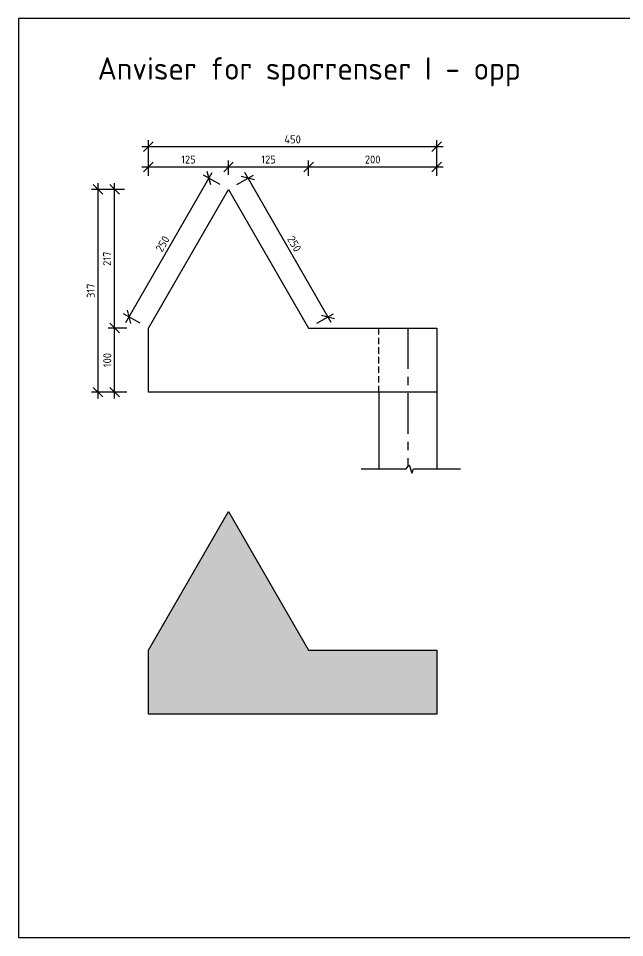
# Model space of a CAD drawing. Header units: metres. Extents: x 24 to 11324, y -6370 to 1435.
# Drawn here: x 24 to 970, y 0 to 1435 of the extents above; entities that cross this region are included whole.
import ezdxf

# ---------------------------------------------------------------- set-up
doc = ezdxf.new("R2010")
doc.units = ezdxf.units.M
doc.linetypes.add('CENTERX2', pattern=[101.6, 63.5, -12.7, 12.7, -12.7])
doc.linetypes.add('DASHED_2', pattern=[3, 2, -1])
doc.layers.get('0').update_dxf_attribs({"linetype": 'CONTINUOUS'})
doc.layers.get('DEFPOINTS').update_dxf_attribs({"linetype": 'CONTINUOUS'})
for name, color, linetype in [('DIM', 4, 'CONTINUOUS'), ('Maal', 2, 'CONTINUOUS'), ('Senterlinjer', 4, 'CENTERX2'), ('Skilt', 5, 'CONTINUOUS'), ('Stolpe', 2, 'CONTINUOUS'), ('T140', 6, 'CONTINUOUS')]:
    doc.layers.add(name, color=color, linetype=linetype)
doc.layers.add('P-MV', color=6, linetype='CONTINUOUS', plot=False)
doc.styles.add('iso3098', font='iso3098.shx')
doc.styles.add('ISO70', font='ISO3098.shx', dxfattribs={"height": 7})
doc.dimstyles.new('POINT_1-5MM', dxfattribs={"dimscale": 10, "dimtxt": 1.25, "dimasz": 1.5, "dimexe": 1, "dimexo": 1.5, "dimgap": 0.5, "dimtad": 1, "dimdec": 0, "dimzin": 0, "dimdsep": 46, "dimtxsty": 'iso3098', "dimblk1": 'OBLIQUE', "dimblk2": 'OBLIQUE', "dimsah": 1, "dimcen": 4, "dimdle": 1, "dimclrd": 256, "dimclre": 256, "dimadec": 0, "dimazin": 0, "dimtfac": 1, "dimtdec": 0, "dimtix": 1, "dimtmove": 2, "dimatfit": 3, "dimldrblk": 'OBLIQUE', "dimfxl": 1, "dimtolj": 1, "dimtzin": 0, "dimlwd": -1, "dimlwe": -1, "dimarcsym": 0})

# ---------------------------------------------------------------- blocks, each defined once
blk = doc.blocks.new('_Oblique')
at = {"color": 0, "linetype": 'ByBlock', "lineweight": -2}
blk.add_line((-0.5, -0.5), (0.5, 0.5), dxfattribs=at)
blk = doc.blocks.new('*D18')
at = {"layer": 'DEFPOINTS', "color": 0, "transparency": 16777216}
for p in [(174.5, 1168), (205.2, 1168), (208.8, 951.5)]:
    blk.add_point(p, dxfattribs=at)
at = {"layer": 'Maal', "transparency": 16777216}
for p, q in [((174.5, 941.5), (174.5, 1178)), ((190.2, 1168), (164.5, 1168)), ((193.8, 951.5), (164.5, 951.5))]:
    blk.add_line(p, q, dxfattribs=at)
at = {"layer": 'Maal', "transparency": 16777216, "xscale": 15, "yscale": 15, "zscale": 15}
for p, rotation in [((174.5, 1168), 90), ((174.5, 951.5), 270)]:
    blk.add_blockref('_Oblique', p, dxfattribs=dict(at, rotation=rotation))
at = {"layer": 'Maal', "color": 0, "transparency": 16777216, "insert": (163, 1059.8), "char_height": 12.5, "attachment_point": 5, "rotation": 90, "style": 'iso3098'}
blk.add_mtext('\\A1;217', dxfattribs=at)
blk = doc.blocks.new('*D19')
at = {"layer": 'DEFPOINTS', "color": 0, "transparency": 16777216}
for p in [(148.8, 1168), (205.2, 1168), (208.8, 851.5)]:
    blk.add_point(p, dxfattribs=at)
at = {"layer": 'Maal', "transparency": 16777216}
for p, q in [((148.8, 841.5), (148.8, 1178)), ((190.2, 1168), (138.8, 1168)), ((193.8, 851.5), (138.8, 851.5))]:
    blk.add_line(p, q, dxfattribs=at)
at = {"layer": 'Maal', "transparency": 16777216, "xscale": 15, "yscale": 15, "zscale": 15}
for p, rotation in [((148.8, 1168), 90), ((148.8, 851.5), 270)]:
    blk.add_blockref('_Oblique', p, dxfattribs=dict(at, rotation=rotation))
at = {"layer": 'Maal', "color": 0, "transparency": 16777216, "insert": (137.5, 1009.8), "char_height": 12.5, "attachment_point": 5, "rotation": 90, "style": 'iso3098'}
blk.add_mtext('\\A1;317', dxfattribs=at)
blk = doc.blocks.new('*D20')
at = {"layer": 'DEFPOINTS', "color": 0, "transparency": 16777216}
for p in [(321.9, 1185.5), (352.3, 1168), (227.3, 951.5)]:
    blk.add_point(p, dxfattribs=at)
at = {"layer": 'Maal', "transparency": 16777216}
for p, q in [((191.9, 960.4), (326.9, 1194.2)), ((339.3, 1175.5), (313.3, 1190.5)), ((214.3, 959), (188.3, 974))]:
    blk.add_line(p, q, dxfattribs=at)
at = {"layer": 'Maal', "transparency": 16777216, "xscale": 15, "yscale": 15, "zscale": 15}
for p, rotation in [((321.9, 1185.5), 60.00000000000001), ((196.9, 969), 240)]:
    blk.add_blockref('_Oblique', p, dxfattribs=dict(at, rotation=rotation))
at = {"layer": 'Maal', "color": 0, "transparency": 16777216, "insert": (249.5, 1083), "char_height": 12.5, "attachment_point": 5, "rotation": 60, "style": 'iso3098'}
blk.add_mtext('\\A1;250', dxfattribs=at)
blk = doc.blocks.new('*D21')
at = {"layer": 'DEFPOINTS', "color": 0, "transparency": 16777216}
for p in [(382.6, 1185.5), (352.3, 1168), (477.3, 951.5)]:
    blk.add_point(p, dxfattribs=at)
at = {"layer": 'Maal', "transparency": 16777216}
for p, q in [((512.6, 960.4), (377.6, 1194.2)), ((365.2, 1175.5), (391.2, 1190.5)), ((490.2, 959), (516.2, 974))]:
    blk.add_line(p, q, dxfattribs=at)
at = {"layer": 'Maal', "transparency": 16777216, "xscale": 15, "yscale": 15, "zscale": 15}
for p, rotation in [((382.6, 1185.5), 120), ((507.6, 969), 299.9999999999999)]:
    blk.add_blockref('_Oblique', p, dxfattribs=dict(at, rotation=rotation))
at = {"layer": 'Maal', "color": 0, "transparency": 16777216, "insert": (455, 1083), "char_height": 12.5, "attachment_point": 5, "rotation": 300, "style": 'iso3098'}
blk.add_mtext('\\A1;250', dxfattribs=at)
blk = doc.blocks.new('*D22')
at = {"layer": 'DEFPOINTS', "color": 0, "transparency": 16777216}
for p in [(174.5, 951.5), (208.8, 951.5), (208.8, 851.5)]:
    blk.add_point(p, dxfattribs=at)
at = {"layer": 'Maal', "transparency": 16777216}
for p, q in [((174.5, 841.5), (174.5, 961.5)), ((193.8, 951.5), (164.5, 951.5)), ((193.8, 851.5), (164.5, 851.5))]:
    blk.add_line(p, q, dxfattribs=at)
at = {"layer": 'Maal', "transparency": 16777216, "xscale": 15, "yscale": 15, "zscale": 15}
for p, rotation in [((174.5, 951.5), 90), ((174.5, 851.5), 270)]:
    blk.add_blockref('_Oblique', p, dxfattribs=dict(at, rotation=rotation))
at = {"layer": 'Maal', "color": 0, "transparency": 16777216, "insert": (163.2, 901.5), "char_height": 12.5, "attachment_point": 5, "rotation": 90, "style": 'iso3098'}
blk.add_mtext('\\A1;100', dxfattribs=at)
blk = doc.blocks.new('*D23')
at = {"layer": 'DEFPOINTS', "color": 0, "transparency": 16777216}
for p in [(477.3, 1203.2), (352.3, 1175.8), (477.3, 1174.4)]:
    blk.add_point(p, dxfattribs=at)
at = {"layer": 'Maal', "transparency": 16777216}
for p, q in [((352.3, 1190.8), (352.3, 1213.2)), ((477.3, 1189.4), (477.3, 1213.2)), ((342.3, 1203.2), (487.3, 1203.2))]:
    blk.add_line(p, q, dxfattribs=at)
at = {"layer": 'Maal', "transparency": 16777216, "xscale": 15, "yscale": 15, "zscale": 15, "rotation": 180}
blk.add_blockref('_Oblique', (352.3, 1203.2), dxfattribs=at)
at = {"layer": 'Maal', "transparency": 16777216, "xscale": 15, "yscale": 15, "zscale": 15}
blk.add_blockref('_Oblique', (477.3, 1203.2), dxfattribs=at)
at = {"layer": 'Maal', "color": 0, "transparency": 16777216, "insert": (414.8, 1214.7), "char_height": 12.5, "attachment_point": 5, "style": 'iso3098'}
blk.add_mtext('\\A1;125', dxfattribs=at)
blk = doc.blocks.new('*D24')
at = {"layer": 'DEFPOINTS', "color": 0, "transparency": 16777216}
for p in [(677.3, 1234.8), (227.3, 1174.4), (677.3, 1174.4)]:
    blk.add_point(p, dxfattribs=at)
at = {"layer": 'Maal', "transparency": 16777216}
for p, q in [((217.3, 1234.8), (687.3, 1234.8)), ((227.3, 1189.4), (227.3, 1244.8)), ((677.3, 1189.4), (677.3, 1244.8))]:
    blk.add_line(p, q, dxfattribs=at)
at = {"layer": 'Maal', "transparency": 16777216, "xscale": 15, "yscale": 15, "zscale": 15, "rotation": 180}
blk.add_blockref('_Oblique', (227.3, 1234.8), dxfattribs=at)
at = {"layer": 'Maal', "transparency": 16777216, "xscale": 15, "yscale": 15, "zscale": 15}
blk.add_blockref('_Oblique', (677.3, 1234.8), dxfattribs=at)
at = {"layer": 'Maal', "color": 0, "transparency": 16777216, "insert": (452.3, 1246.1), "char_height": 12.5, "attachment_point": 5, "style": 'iso3098'}
blk.add_mtext('\\A1;450', dxfattribs=at)
blk = doc.blocks.new('*D25')
at = {"layer": 'DEFPOINTS', "color": 0, "transparency": 16777216}
for p in [(352.3, 1203.2), (227.3, 1174.4), (352.3, 1175.8)]:
    blk.add_point(p, dxfattribs=at)
at = {"layer": 'Maal', "transparency": 16777216}
for p, q in [((227.3, 1189.4), (227.3, 1213.2)), ((352.3, 1190.8), (352.3, 1213.2)), ((217.3, 1203.2), (362.3, 1203.2))]:
    blk.add_line(p, q, dxfattribs=at)
at = {"layer": 'Maal', "transparency": 16777216, "xscale": 15, "yscale": 15, "zscale": 15, "rotation": 180}
blk.add_blockref('_Oblique', (227.3, 1203.2), dxfattribs=at)
at = {"layer": 'Maal', "transparency": 16777216, "xscale": 15, "yscale": 15, "zscale": 15}
blk.add_blockref('_Oblique', (352.3, 1203.2), dxfattribs=at)
at = {"layer": 'Maal', "color": 0, "transparency": 16777216, "insert": (289.8, 1214.7), "char_height": 12.5, "attachment_point": 5, "style": 'iso3098'}
blk.add_mtext('\\A1;125', dxfattribs=at)
blk = doc.blocks.new('*D26')
at = {"layer": 'DEFPOINTS', "color": 0, "transparency": 16777216}
for p in [(677.3, 1203.2), (477.3, 1174.4), (677.3, 1174.4)]:
    blk.add_point(p, dxfattribs=at)
at = {"layer": 'Maal', "transparency": 16777216}
for p, q in [((477.3, 1189.4), (477.3, 1213.2)), ((677.3, 1189.4), (677.3, 1213.2)), ((467.3, 1203.2), (687.3, 1203.2))]:
    blk.add_line(p, q, dxfattribs=at)
at = {"layer": 'Maal', "transparency": 16777216, "xscale": 15, "yscale": 15, "zscale": 15, "rotation": 180}
blk.add_blockref('_Oblique', (477.3, 1203.2), dxfattribs=at)
at = {"layer": 'Maal', "transparency": 16777216, "xscale": 15, "yscale": 15, "zscale": 15}
blk.add_blockref('_Oblique', (677.3, 1203.2), dxfattribs=at)
at = {"layer": 'Maal', "color": 0, "transparency": 16777216, "insert": (577.3, 1214.7), "char_height": 12.5, "attachment_point": 5, "style": 'iso3098'}
blk.add_mtext('\\A1;200', dxfattribs=at)

msp = doc.modelspace()

# ---------------------------------------------------------------- hatches: boundary and pattern name
at = {"layer": 'DIM'}
msp.add_hatch(color=50, dxfattribs=at).paths.add_polyline_path([(677.3, 348.8), (227.3, 348.8), (227.3, 448.8), (352.3, 665.3), (477.3, 448.8), (677.3, 448.8)])

# ---------------------------------------------------------------- linework, layer by layer
at = {"layer": 'P-MV'}
msp.add_lwpolyline([(24.5, 0), (1577, 0), (1577, 207.5), (2002, 207.5), (2002, 1435), (24.5, 1435)], close=True, dxfattribs=at)
at = {"layer": 'Senterlinjer'}
msp.add_line((632.1, 951.5), (632.1, 735), dxfattribs=at)
at = {"layer": 'Skilt'}
for points in [[(677.3, 851.5), (227.3, 851.5), (227.3, 951.5), (352.3, 1168), (477.3, 951.5), (677.3, 951.5)], [(677.3, 348.8), (227.3, 348.8), (227.3, 448.8), (352.3, 665.3), (477.3, 448.8), (677.3, 448.8)]]:
    msp.add_lwpolyline(points, close=True, dxfattribs=at)
msp.add_lwpolyline([(642.5, 793.8), (642.5, 793.8)], dxfattribs=at)
msp.add_lwpolyline([(642.5, 793.8), (642.5, 793.8)], dxfattribs=at)
at = {"layer": 'Stolpe', "linetype": 'DASHED_2', "ltscale": 5}
msp.add_line((586.9, 851.5), (586.9, 951.5), dxfattribs=at)
at = {"layer": 'Stolpe'}
for p, q in [((586.9, 851.5), (586.9, 731.7)), ((677.3, 851.5), (677.3, 731.7))]:
    msp.add_line(p, q, dxfattribs=at)
msp.add_lwpolyline([(559.5, 731.7), (629.7, 731.7), (634.4, 738.3), (638.3, 724.9), (641.1, 731.7), (714.5, 731.7)], dxfattribs=at)
at = {"layer": 'T140'}
msp.add_lwpolyline([(24.5, 0), (2002, 0), (2002, 1435), (24.5, 1435)], close=True, dxfattribs=at)

# ---------------------------------------------------------------- texts
at = {"layer": 'DIM', "color": 1, "style": 'ISO70'}
msp.add_text('Anviser for sporrenser I - opp', height=35, dxfattribs=at).set_placement((148.2, 1339.3))

# ---------------------------------------------------------------- dimensions: what is measured, and where the dimension line sits
at = {"layer": 'Maal'}
for base, p1, p2, picture, middle in [((677.3, 1234.8), (227.3, 1174.4), (677.3, 1174.4), '*D24', (452.3, 1246.1)), ((352.3, 1203.2), (227.3, 1174.4), (352.3, 1175.8), '*D25', (289.8, 1214.7)), ((477.3, 1203.2), (352.3, 1175.8), (477.3, 1174.4), '*D23', (414.8, 1214.7)), ((677.3, 1203.2), (477.3, 1174.4), (677.3, 1174.4), '*D26', (577.3, 1214.7))]:
    dim = msp.add_linear_dim(base=base, p1=p1, p2=p2, dimstyle='POINT_1-5MM', dxfattribs=at)
    dim.commit()
    dim.dimension.update_dxf_attribs({"geometry": picture, "text_midpoint": middle})
for p1, distance, picture, middle in [((227.3, 951.5), 35, '*D20', (249.5, 1083)), ((477.3, 951.5), -35, '*D21', (455, 1083))]:
    dim = msp.add_aligned_dim(p1=p1, p2=(352.3, 1168), distance=distance, dimstyle='POINT_1-5MM', dxfattribs=at)
    dim.commit()
    dim.dimension.update_dxf_attribs({"geometry": picture, "text_midpoint": middle})
for base, p1, p2, picture, middle in [((148.7836, 1168.0495), (208.7542, 851.5431), (205.2277, 1168.0495), '*D19', (137.5336, 1009.7963)), ((174.4642, 1168.0495), (208.7542, 951.5431), (205.2277, 1168.0495), '*D18', (162.9977, 1059.7963)), ((174.5, 951.5), (208.8, 851.5), (208.8, 951.5), '*D22', (163.2, 901.5))]:
    dim = msp.add_linear_dim(base=base, p1=p1, p2=p2, angle=90, dimstyle='POINT_1-5MM', dxfattribs=at)
    dim.commit()
    dim.dimension.update_dxf_attribs({"geometry": picture, "text_midpoint": middle})

doc.saveas('drawing.dxf')
